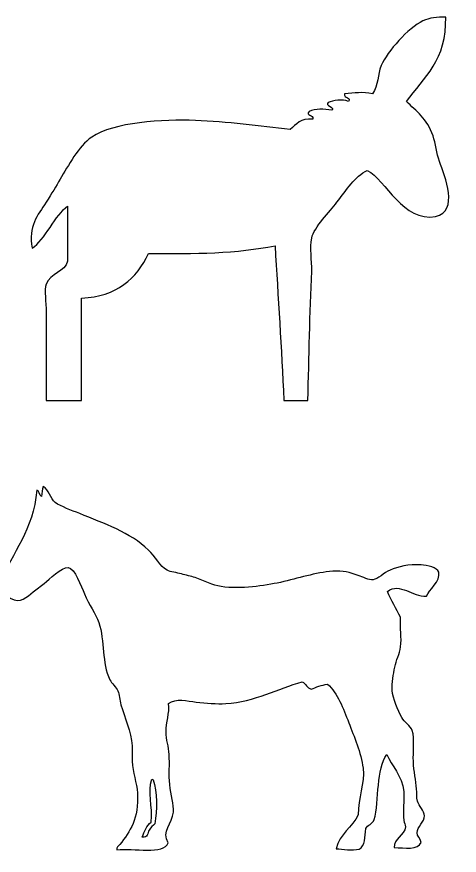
# Model space of a CAD drawing. Header units: centimetres. Extents: x -66 to 65, y -66 to 66.
# Drawn here: x -41.87 to -36.23, y 37.99 to 48.68 of the extents above; entities that cross this region are included whole.
import ezdxf

# ---------------------------------------------------------------- set-up
doc = ezdxf.new("R2010")
doc.units = ezdxf.units.CM
doc.header["$MEASUREMENT"] = 0
doc.layers.add('Layer 1', color=7, linetype='Continuous')

msp = doc.modelspace()

# ---------------------------------------------------------------- linework, layer by layer
at = {"layer": 'Layer 1'}
for points, knots in [([(-36.39789, 48.67737), (-36.38273, 48.13519), (-36.67314, 47.9018), (-36.89764, 47.60179), (-36.89764, 47.60179), (-36.77725, 47.47619), (-36.63385, 47.38597), (-36.55916, 47.16184), (-36.55916, 47.16184), (-36.52659, 47.0641), (-36.51685, 46.94001), (-36.47849, 46.8359), (-36.47849, 46.8359), (-36.40671, 46.64148), (-36.22544, 46.19659), (-36.52691, 46.13518), (-36.52691, 46.13518), (-36.93532, 46.05202), (-37.16453, 46.60405), (-37.39747, 46.72189), (-37.39747, 46.72189), (-37.55789, 46.64397), (-37.65957, 46.47593), (-37.7845, 46.31448), (-37.7845, 46.31448), (-37.87486, 46.19761), (-38.07538, 45.99986), (-38.10695, 45.85821), (-38.10695, 45.85821), (-38.13513, 45.73153), (-38.10084, 45.57542), (-38.10695, 45.43445), (-38.10695, 45.43445), (-38.13029, 44.89875), (-38.14124, 44.34045), (-38.15524, 43.78858), (-38.15524, 43.78858), (-38.25745, 43.78858), (-38.35952, 43.78858), (-38.46165, 43.78858), (-38.46165, 43.78858), (-38.49089, 44.45435), (-38.53531, 45.1047), (-38.57452, 45.76039), (-38.57452, 45.76039), (-39.0491, 45.66421), (-39.60767, 45.653), (-40.18676, 45.6626), (-40.18676, 45.6626), (-40.34001, 45.33946), (-40.58901, 45.11309), (-41.04131, 45.09221), (-41.04131, 45.09221), (-41.04131, 44.65766), (-41.04131, 44.22308), (-41.04131, 43.78858), (-41.04131, 43.78858), (-41.19181, 43.78858), (-41.34233, 43.78858), (-41.49277, 43.78858), (-41.49277, 43.78858), (-41.49277, 44.11915), (-41.49277, 44.54095), (-41.49277, 44.91293), (-41.49277, 44.91293), (-41.49277, 45.04019), (-41.51791, 45.19307), (-41.49277, 45.27149), (-41.49277, 45.27149), (-41.44718, 45.41373), (-41.24364, 45.42299), (-41.21874, 45.56486), (-41.21874, 45.56486), (-41.21874, 45.79841), (-41.21874, 46.03193), (-41.21874, 46.26556), (-41.21874, 46.26556), (-41.36966, 46.16269), (-41.51544, 45.82675), (-41.67017, 45.72774), (-41.67017, 45.72774), (-41.72293, 46.0101), (-41.60125, 46.14848), (-41.49279, 46.31443), (-41.49279, 46.31443), (-41.42103, 46.42421), (-41.36568, 46.52475), (-41.31544, 46.60772), (-41.31544, 46.60772), (-41.21101, 46.78052), (-41.08038, 47.02859), (-40.91237, 47.14551), (-40.91237, 47.14551), (-40.63853, 47.33604), (-39.99789, 47.37546), (-39.59022, 47.35739), (-39.59022, 47.35739), (-39.18676, 47.33942), (-38.7693, 47.29114), (-38.38113, 47.2433), (-38.38113, 47.2433), (-38.30101, 47.3036), (-38.25183, 47.39517), (-38.09086, 47.37366), (-38.09086, 47.37366), (-38.077, 47.43854), (-38.19042, 47.41782), (-38.13925, 47.4714), (-38.13925, 47.4714), (-38.05665, 47.51384), (-37.95322, 47.50312), (-37.849, 47.4877), (-37.849, 47.4877), (-37.80204, 47.51024), (-37.94438, 47.56297), (-37.89739, 47.58549), (-37.89739, 47.58549), (-37.83027, 47.61142), (-37.71644, 47.63515), (-37.63945, 47.60174), (-37.63945, 47.60174), (-37.58823, 47.6554), (-37.70155, 47.63468), (-37.68782, 47.69953), (-37.68782, 47.69953), (-37.56079, 47.70829), (-37.45472, 47.72533), (-37.33304, 47.69953), (-37.33304, 47.69953), (-37.25269, 47.80354), (-37.27052, 47.94493), (-37.22017, 48.05809), (-37.22017, 48.05809), (-37.1391, 48.24026), (-36.87756, 48.53976), (-36.68817, 48.62843), (-36.68817, 48.62843), (-36.6098, 48.66512), (-36.50233, 48.68078), (-36.39789, 48.67737)], [0, 0, 0, 0, 0.02777778, 0.02777778, 0.02777778, 0.02777778, 0.05555556, 0.05555556, 0.05555556, 0.05555556, 0.08333333, 0.08333333, 0.08333333, 0.08333333, 0.11111111, 0.11111111, 0.11111111, 0.11111111, 0.13888889, 0.13888889, 0.13888889, 0.13888889, 0.16666667, 0.16666667, 0.16666667, 0.16666667, 0.19444444, 0.19444444, 0.19444444, 0.19444444, 0.22222222, 0.22222222, 0.22222222, 0.22222222, 0.25, 0.25, 0.25, 0.25, 0.27777778, 0.27777778, 0.27777778, 0.27777778, 0.30555556, 0.30555556, 0.30555556, 0.30555556, 0.33333333, 0.33333333, 0.33333333, 0.33333333, 0.36111111, 0.36111111, 0.36111111, 0.36111111, 0.38888889, 0.38888889, 0.38888889, 0.38888889, 0.41666667, 0.41666667, 0.41666667, 0.41666667, 0.44444444, 0.44444444, 0.44444444, 0.44444444, 0.47222222, 0.47222222, 0.47222222, 0.47222222, 0.5, 0.5, 0.5, 0.5, 0.52777778, 0.52777778, 0.52777778, 0.52777778, 0.55555556, 0.55555556, 0.55555556, 0.55555556, 0.58333333, 0.58333333, 0.58333333, 0.58333333, 0.61111111, 0.61111111, 0.61111111, 0.61111111, 0.63888889, 0.63888889, 0.63888889, 0.63888889, 0.66666667, 0.66666667, 0.66666667, 0.66666667, 0.69444444, 0.69444444, 0.69444444, 0.69444444, 0.72222222, 0.72222222, 0.72222222, 0.72222222, 0.75, 0.75, 0.75, 0.75, 0.77777778, 0.77777778, 0.77777778, 0.77777778, 0.80555556, 0.80555556, 0.80555556, 0.80555556, 0.83333333, 0.83333333, 0.83333333, 0.83333333, 0.86111111, 0.86111111, 0.86111111, 0.86111111, 0.88888889, 0.88888889, 0.88888889, 0.88888889, 0.91666667, 0.91666667, 0.91666667, 0.91666667, 0.94444444, 0.94444444, 0.94444444, 0.94444444, 1, 1, 1, 1]), ([(-41.53131, 42.68964), (-41.45924, 42.65236), (-41.43823, 42.536), (-41.37597, 42.48702), (-41.37597, 42.48702), (-41.30453, 42.43085), (-41.16716, 42.38751), (-41.06532, 42.3452), (-41.06532, 42.3452), (-40.75322, 42.21558), (-40.42336, 42.10596), (-40.18735, 41.87922), (-40.18735, 41.87922), (-40.10911, 41.80405), (-40.03331, 41.66491), (-39.95097, 41.6226), (-39.95097, 41.6226), (-39.90353, 41.59821), (-39.82847, 41.59122), (-39.76862, 41.57532), (-39.76862, 41.57532), (-39.70922, 41.5595), (-39.64683, 41.54473), (-39.59302, 41.52804), (-39.59302, 41.52804), (-39.47496, 41.49145), (-39.36662, 41.4276), (-39.26208, 41.41324), (-39.26208, 41.41324), (-39.00297, 41.37757), (-38.70992, 41.42218), (-38.50569, 41.46727), (-38.50569, 41.46727), (-38.27706, 41.51773), (-38.0609, 41.59279), (-37.83709, 41.60909), (-37.83709, 41.60909), (-37.70572, 41.61864), (-37.61846, 41.59229), (-37.51292, 41.55506), (-37.51292, 41.55506), (-37.4559, 41.53495), (-37.37825, 41.49463), (-37.32385, 41.50103), (-37.32385, 41.50103), (-37.2649, 41.50796), (-37.18346, 41.59078), (-37.10771, 41.62261), (-37.10771, 41.62261), (-37.00854, 41.66426), (-36.86996, 41.70333), (-36.70925, 41.69016), (-36.70925, 41.69016), (-36.63607, 41.68413), (-36.50266, 41.6618), (-36.48639, 41.5956), (-36.48639, 41.5956), (-36.45956, 41.48651), (-36.61635, 41.36348), (-36.6417, 41.2917), (-36.6417, 41.2917), (-36.82958, 41.28016), (-36.97449, 41.47135), (-37.14147, 41.35245), (-37.14147, 41.35245), (-37.09329, 41.23408), (-37.02836, 41.13242), (-36.97264, 41.02156), (-36.97264, 41.02156), (-36.98542, 40.8776), (-36.9551, 40.76362), (-36.97264, 40.64336), (-36.97264, 40.64336), (-36.98553, 40.55494), (-37.03032, 40.47337), (-37.04694, 40.38671), (-37.04694, 40.38671), (-37.06459, 40.29453), (-37.08803, 40.18883), (-37.0807, 40.08958), (-37.0807, 40.08958), (-37.07321, 39.98785), (-37.00765, 39.8309), (-36.95912, 39.74515), (-36.95912, 39.74515), (-36.9239, 39.68289), (-36.84501, 39.63662), (-36.82405, 39.57632), (-36.82405, 39.57632), (-36.79103, 39.48131), (-36.81622, 39.2906), (-36.81056, 39.18463), (-36.81056, 39.18463), (-36.80376, 39.05792), (-36.77836, 38.93658), (-36.77005, 38.83345), (-36.77005, 38.83345), (-36.76558, 38.77836), (-36.77108, 38.73077), (-36.75653, 38.67811), (-36.75653, 38.67811), (-36.73864, 38.61353), (-36.67094, 38.55264), (-36.66874, 38.48904), (-36.66874, 38.48904), (-36.66625, 38.4167), (-36.76298, 38.34614), (-36.76328, 38.27295), (-36.76328, 38.27295), (-36.76352, 38.22445), (-36.71954, 38.21307), (-36.70925, 38.1514), (-36.70925, 38.1514), (-36.75336, 38.047), (-36.91904, 38.08451), (-37.05371, 38.08385), (-37.05371, 38.08385), (-37.06924, 38.195), (-36.92044, 38.24159), (-36.91189, 38.34724), (-36.91189, 38.34724), (-36.90895, 38.3833), (-36.92787, 38.3969), (-36.93216, 38.42828), (-36.93216, 38.42828), (-36.94952, 38.55594), (-36.92139, 38.68421), (-36.93216, 38.79973), (-36.93216, 38.79973), (-36.95134, 39.0056), (-37.09358, 39.12752), (-37.14827, 39.27246), (-37.14827, 39.27246), (-37.22003, 39.18015), (-37.23632, 39.03463), (-37.25633, 38.88074), (-37.25633, 38.88074), (-37.27588, 38.73001), (-37.26789, 38.55369), (-37.31036, 38.44177), (-37.31036, 38.44177), (-37.33097, 38.38742), (-37.39389, 38.37121), (-37.41842, 38.32697), (-37.41842, 38.32697), (-37.42514, 38.21889), (-37.4266, 38.10551), (-37.49946, 38.06358), (-37.49946, 38.06358), (-37.59206, 38.04665), (-37.70785, 38.0613), (-37.79659, 38.07033), (-37.79659, 38.07033), (-37.74669, 38.25903), (-37.59196, 38.34293), (-37.51296, 38.50255), (-37.51296, 38.50255), (-37.51931, 38.71588), (-37.42803, 38.90265), (-37.45216, 39.09686), (-37.45216, 39.09686), (-37.47695, 39.29596), (-37.56495, 39.49794), (-37.63454, 39.67765), (-37.63454, 39.67765), (-37.70574, 39.86161), (-37.77575, 40.05328), (-37.90465, 40.17067), (-37.90465, 40.17067), (-37.98201, 40.15569), (-38.05007, 40.13149), (-38.11404, 40.10312), (-38.11404, 40.10312), (-38.16415, 40.12281), (-38.18111, 40.17556), (-38.22884, 40.19768), (-38.22884, 40.19768), (-38.52914, 40.116), (-38.83378, 39.9436), (-39.20134, 39.92079), (-39.20134, 39.92079), (-39.31958, 39.91343), (-39.45174, 39.92743), (-39.57954, 39.94106), (-39.57954, 39.94106), (-39.69291, 39.95313), (-39.83806, 39.99623), (-39.9307, 39.92079), (-39.9307, 39.92079), (-39.914, 39.79731), (-39.9674, 39.68304), (-39.96446, 39.55611), (-39.96446, 39.55611), (-39.96237, 39.46441), (-39.92956, 39.37109), (-39.92395, 39.27245), (-39.92395, 39.27245), (-39.91704, 39.15095), (-39.92943, 39.01475), (-39.9172, 38.88748), (-39.9172, 38.88748), (-39.90471, 38.75746), (-39.86161, 38.63324), (-39.86992, 38.53632), (-39.86992, 38.53632), (-39.88185, 38.39688), (-40.02407, 38.28452), (-39.93747, 38.1446), (-39.93747, 38.1446), (-39.99187, 37.98696), (-40.37676, 38.08327), (-40.59255, 38.05681), (-40.59255, 38.05681), (-40.60501, 38.08864), (-40.56612, 38.10573), (-40.55204, 38.12436), (-40.55204, 38.12436), (-40.42673, 38.28994), (-40.30561, 38.45025), (-40.32918, 38.77947), (-40.32918, 38.77947), (-40.33831, 38.90708), (-40.38712, 39.04199), (-40.3967, 39.18465), (-40.3967, 39.18465), (-40.40104, 39.24918), (-40.39218, 39.31718), (-40.3967, 39.38049), (-40.3967, 39.38049), (-40.41001, 39.56604), (-40.48901, 39.73927), (-40.53852, 39.90725), (-40.53852, 39.90725), (-40.55635, 39.96771), (-40.55876, 40.0351), (-40.57903, 40.08285), (-40.57903, 40.08285), (-40.59969, 40.1314), (-40.65679, 40.17815), (-40.68034, 40.22467), (-40.68034, 40.22467), (-40.73442, 40.33161), (-40.74688, 40.45573), (-40.76138, 40.5826), (-40.76138, 40.5826), (-40.77487, 40.70068), (-40.78046, 40.84134), (-40.82215, 40.95405), (-40.82215, 40.95405), (-40.86329, 41.06525), (-40.9446, 41.18381), (-41.0045, 41.31875), (-41.0045, 41.31875), (-41.04834, 41.41749), (-41.12245, 41.64773), (-41.21386, 41.65641), (-41.21386, 41.65641), (-41.29421, 41.66406), (-41.45262, 41.50581), (-41.51776, 41.45379), (-41.51776, 41.45379), (-41.56401, 41.41685), (-41.61431, 41.3809), (-41.65958, 41.34576), (-41.65958, 41.34576), (-41.73882, 41.28419), (-41.81632, 41.18632), (-41.94999, 41.26472), (-41.94999, 41.26472), (-42.01965, 41.30557), (-42.02259, 41.36936), (-42.07154, 41.45379), (-42.07154, 41.45379), (-41.92949, 41.85564), (-41.65382, 42.13022), (-41.6123, 42.6424), (-41.6123, 42.6424), (-41.58182, 42.65063), (-41.58198, 42.57509), (-41.55153, 42.56136), (-41.55153, 42.56136), (-41.55095, 42.61024), (-41.5396, 42.64842), (-41.53131, 42.68964)], [0, 0, 0, 0, 0.01388889, 0.01388889, 0.01388889, 0.01388889, 0.02777778, 0.02777778, 0.02777778, 0.02777778, 0.04166667, 0.04166667, 0.04166667, 0.04166667, 0.05555556, 0.05555556, 0.05555556, 0.05555556, 0.06944444, 0.06944444, 0.06944444, 0.06944444, 0.08333333, 0.08333333, 0.08333333, 0.08333333, 0.09722222, 0.09722222, 0.09722222, 0.09722222, 0.11111111, 0.11111111, 0.11111111, 0.11111111, 0.125, 0.125, 0.125, 0.125, 0.13888889, 0.13888889, 0.13888889, 0.13888889, 0.15277778, 0.15277778, 0.15277778, 0.15277778, 0.16666667, 0.16666667, 0.16666667, 0.16666667, 0.18055556, 0.18055556, 0.18055556, 0.18055556, 0.19444444, 0.19444444, 0.19444444, 0.19444444, 0.20833333, 0.20833333, 0.20833333, 0.20833333, 0.22222222, 0.22222222, 0.22222222, 0.22222222, 0.23611111, 0.23611111, 0.23611111, 0.23611111, 0.25, 0.25, 0.25, 0.25, 0.26388889, 0.26388889, 0.26388889, 0.26388889, 0.27777778, 0.27777778, 0.27777778, 0.27777778, 0.29166667, 0.29166667, 0.29166667, 0.29166667, 0.30555556, 0.30555556, 0.30555556, 0.30555556, 0.31944444, 0.31944444, 0.31944444, 0.31944444, 0.33333333, 0.33333333, 0.33333333, 0.33333333, 0.34722222, 0.34722222, 0.34722222, 0.34722222, 0.36111111, 0.36111111, 0.36111111, 0.36111111, 0.375, 0.375, 0.375, 0.375, 0.38888889, 0.38888889, 0.38888889, 0.38888889, 0.40277778, 0.40277778, 0.40277778, 0.40277778, 0.41666667, 0.41666667, 0.41666667, 0.41666667, 0.43055556, 0.43055556, 0.43055556, 0.43055556, 0.44444444, 0.44444444, 0.44444444, 0.44444444, 0.45833333, 0.45833333, 0.45833333, 0.45833333, 0.47222222, 0.47222222, 0.47222222, 0.47222222, 0.48611111, 0.48611111, 0.48611111, 0.48611111, 0.5, 0.5, 0.5, 0.5, 0.51388889, 0.51388889, 0.51388889, 0.51388889, 0.52777778, 0.52777778, 0.52777778, 0.52777778, 0.54166667, 0.54166667, 0.54166667, 0.54166667, 0.55555556, 0.55555556, 0.55555556, 0.55555556, 0.56944444, 0.56944444, 0.56944444, 0.56944444, 0.58333333, 0.58333333, 0.58333333, 0.58333333, 0.59722222, 0.59722222, 0.59722222, 0.59722222, 0.61111111, 0.61111111, 0.61111111, 0.61111111, 0.625, 0.625, 0.625, 0.625, 0.63888889, 0.63888889, 0.63888889, 0.63888889, 0.65277778, 0.65277778, 0.65277778, 0.65277778, 0.66666667, 0.66666667, 0.66666667, 0.66666667, 0.68055556, 0.68055556, 0.68055556, 0.68055556, 0.69444444, 0.69444444, 0.69444444, 0.69444444, 0.70833333, 0.70833333, 0.70833333, 0.70833333, 0.72222222, 0.72222222, 0.72222222, 0.72222222, 0.73611111, 0.73611111, 0.73611111, 0.73611111, 0.75, 0.75, 0.75, 0.75, 0.76388889, 0.76388889, 0.76388889, 0.76388889, 0.77777778, 0.77777778, 0.77777778, 0.77777778, 0.79166667, 0.79166667, 0.79166667, 0.79166667, 0.80555556, 0.80555556, 0.80555556, 0.80555556, 0.81944444, 0.81944444, 0.81944444, 0.81944444, 0.83333333, 0.83333333, 0.83333333, 0.83333333, 0.84722222, 0.84722222, 0.84722222, 0.84722222, 0.86111111, 0.86111111, 0.86111111, 0.86111111, 0.875, 0.875, 0.875, 0.875, 0.88888889, 0.88888889, 0.88888889, 0.88888889, 0.90277778, 0.90277778, 0.90277778, 0.90277778, 0.91666667, 0.91666667, 0.91666667, 0.91666667, 0.93055556, 0.93055556, 0.93055556, 0.93055556, 0.94444444, 0.94444444, 0.94444444, 0.94444444, 0.95833333, 0.95833333, 0.95833333, 0.95833333, 0.97222222, 0.97222222, 0.97222222, 0.97222222, 1, 1, 1, 1]), ([(-40.15358, 38.40794), (-40.21293, 38.36598), (-40.23766, 38.28943), (-40.26838, 38.21884), (-40.26838, 38.21884), (-40.19488, 38.19971), (-40.19956, 38.273), (-40.18056, 38.30663), (-40.18056, 38.30663), (-40.15841, 38.34587), (-40.13246, 38.36119), (-40.10626, 38.38767), (-40.10626, 38.38767), (-40.07575, 38.55819), (-40.07636, 38.80026), (-40.12653, 38.94822), (-40.12653, 38.94822), (-40.13516, 38.94862), (-40.1359, 38.95687), (-40.1468, 38.95499), (-40.1468, 38.95499), (-40.20102, 38.78907), (-40.13302, 38.61542), (-40.15358, 38.40794)], [0, 0, 0, 0, 0.14285714, 0.14285714, 0.14285714, 0.14285714, 0.28571429, 0.28571429, 0.28571429, 0.28571429, 0.42857143, 0.42857143, 0.42857143, 0.42857143, 0.57142857, 0.57142857, 0.57142857, 0.57142857, 0.71428571, 0.71428571, 0.71428571, 0.71428571, 1, 1, 1, 1])]:
    msp.add_open_spline(points, degree=3, knots=knots, dxfattribs=at)

doc.saveas('drawing.dxf')
